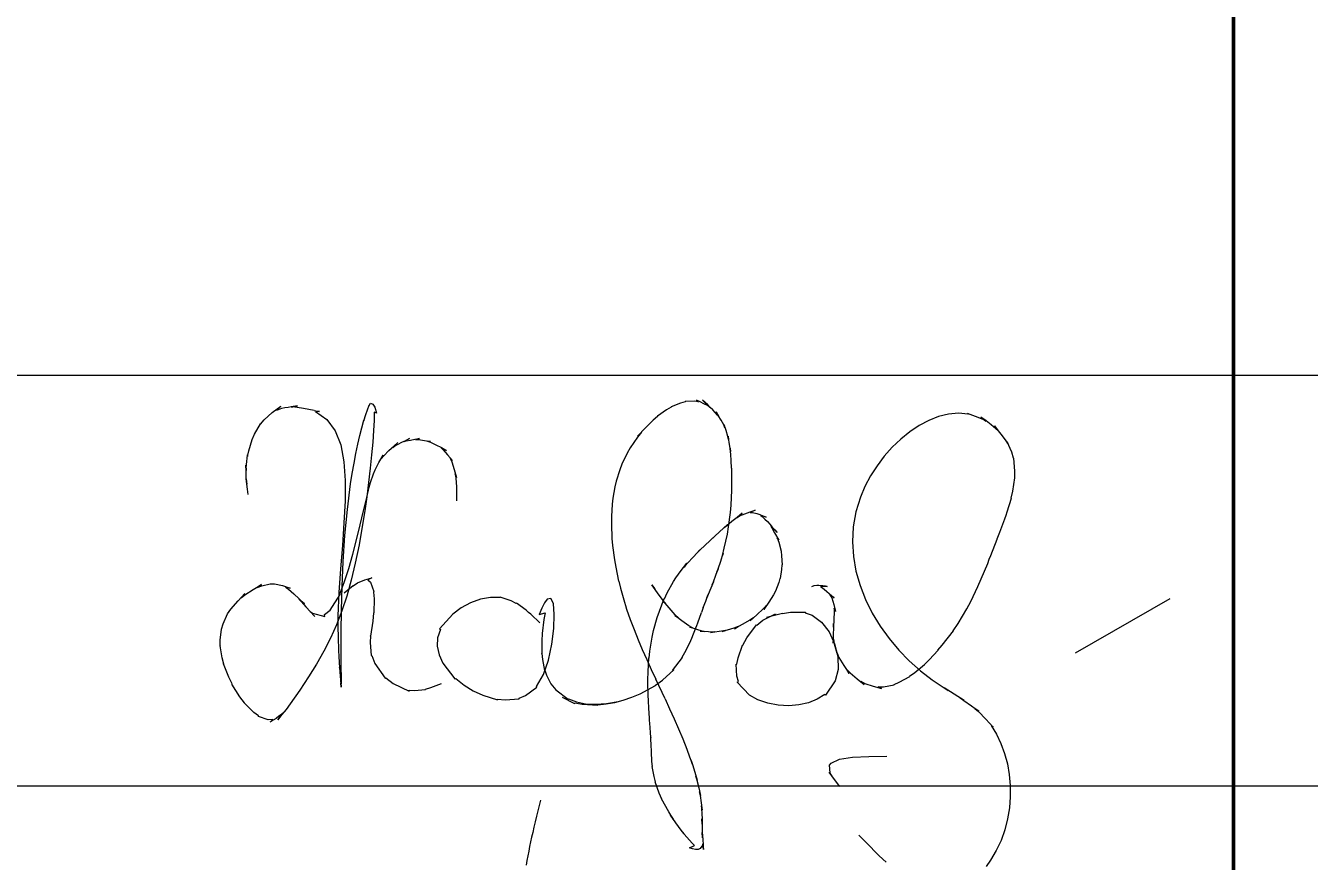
# Model space of a CAD drawing. Header units: millimetres. Extents: x -26895 to 107134, y 1241 to 21401.
# Drawn here: x 28781 to 29406, y 2205 to 2612 of the extents above; entities that cross this region are included whole.
import ezdxf
from ezdxf import colors
from ezdxf.entities.mleader import LeaderData, LeaderLine
from ezdxf.math import Vec2, Vec3

# ---------------------------------------------------------------- set-up
doc = ezdxf.new("R2010")
doc.units = ezdxf.units.MM
doc.layers.add('4.4.4._Сэндвич', color=252, linetype='Continuous', lineweight=53)
doc.layers.add('RC-Выноски', color=7, linetype='Continuous', lineweight=0)
doc.layers.add('STANDARD', color=18, linetype='Continuous', lineweight=25, true_color=0x000000)
doc.styles.add('RubezhCAD', font='arial.ttf', dxfattribs={"width": 0.8})

# ---------------------------------------------------------------- blocks, each defined once
blk = doc.blocks.new('*U37')
at = {"layer": 'STANDARD', "color": 0, "linetype": 'Continuous', "lineweight": 50}
blk.add_line((-130, 55), (-130, 0), dxfattribs=at)
at = {"layer": 'STANDARD', "color": 0, "linetype": 'Continuous', "lineweight": 13}
for p, q in [((-185, 25), (-120, 25)), ((-185, 20), (-120, 20))]:
    blk.add_line(p, q, dxfattribs=at)
at = {"layer": 'STANDARD', "color": 5, "linetype": 'Continuous', "lineweight": 18}
for p, q in [((-136.492, 24.675), (-136.536, 24.695)), ((-136.536, 24.695), (-136.509, 24.678)), ((-136.43, 24.669), (-136.462, 24.698)), ((-136.462, 24.698), (-136.386, 24.62)), ((-141.799, 24.459), (-141.7, 24.545)), ((-141.7, 24.545), (-141.596, 24.625)), ((-141.596, 24.625), (-141.644, 24.577)), ((-141.644, 24.577), (-141.583, 24.6)), ((-141.583, 24.6), (-141.545, 24.607)), ((-141.545, 24.607), (-141.507, 24.613)), ((-141.507, 24.613), (-141.469, 24.619)), ((-141.469, 24.619), (-141.431, 24.624)), ((-141.392, 24.628), (-141.468, 24.616)), ((-141.468, 24.616), (-141.449, 24.616)), ((-141.318, 24.595), (-141.449, 24.616)), ((-141.431, 24.624), (-141.392, 24.628)), ((-141.188, 24.572), (-141.318, 24.595)), ((-141.188, 24.572), (-141.123, 24.56)), ((-141.123, 24.56), (-141.172, 24.557)), ((-141.172, 24.557), (-141.033, 24.46)), ((-140.561, 24.521), (-140.519, 24.637)), ((-140.52, 24.63), (-140.503, 24.661)), ((-140.519, 24.637), (-140.52, 24.63)), ((-140.503, 24.661), (-140.477, 24.648)), ((-140.477, 24.648), (-140.45, 24.61)), ((-140.459, 24.549), (-140.46, 24.449)), ((-140.43, 24.539), (-140.459, 24.549)), ((-140.45, 24.61), (-140.43, 24.539)), ((-136.9, 24.579), (-137.01, 24.502)), ((-136.844, 24.612), (-136.9, 24.579)), ((-136.731, 24.662), (-136.844, 24.615)), ((-136.844, 24.615), (-136.844, 24.612)), ((-136.674, 24.677), (-136.731, 24.662)), ((-136.563, 24.686), (-136.674, 24.681)), ((-136.674, 24.681), (-136.674, 24.677)), ((-136.509, 24.678), (-136.563, 24.686)), ((-136.447, 24.654), (-136.492, 24.675)), ((-136.403, 24.632), (-136.447, 24.654)), ((-136.398, 24.64), (-136.43, 24.669)), ((-136.386, 24.62), (-136.403, 24.632)), ((-136.367, 24.609), (-136.398, 24.64)), ((-136.337, 24.578), (-136.367, 24.609)), ((-136.307, 24.547), (-136.337, 24.578)), ((-136.278, 24.515), (-136.307, 24.547)), ((-136.27, 24.512), (-136.297, 24.556)), ((-136.297, 24.556), (-136.265, 24.497)), ((-133.347, 24.537), (-133.467, 24.527)), ((-133.229, 24.526), (-133.347, 24.537)), ((-133.14, 24.499), (-133.236, 24.536)), ((-133.236, 24.536), (-133.229, 24.526)), ((-141.914, 24.284), (-141.844, 24.408)), ((-141.844, 24.408), (-141.842, 24.406)), ((-141.842, 24.406), (-141.799, 24.459)), ((-141.033, 24.46), (-140.933, 24.323)), ((-140.632, 24.266), (-140.584, 24.453)), ((-140.584, 24.447), (-140.561, 24.521)), ((-140.584, 24.453), (-140.584, 24.447)), ((-140.46, 24.449), (-140.466, 24.327)), ((-137.061, 24.455), (-137.158, 24.359)), ((-137.009, 24.5), (-137.061, 24.455)), ((-137.01, 24.502), (-137.009, 24.5)), ((-136.265, 24.497), (-136.278, 24.515)), ((-136.236, 24.454), (-136.27, 24.512)), ((-136.204, 24.395), (-136.236, 24.454)), ((-136.189, 24.362), (-136.204, 24.395)), ((-136.176, 24.327), (-136.199, 24.397)), ((-136.199, 24.397), (-136.189, 24.362)), ((-133.825, 24.389), (-133.939, 24.312)), ((-133.708, 24.451), (-133.825, 24.389)), ((-133.588, 24.498), (-133.708, 24.451)), ((-133.467, 24.527), (-133.588, 24.498)), ((-133.046, 24.461), (-133.14, 24.499)), ((-133.011, 24.445), (-133.073, 24.491)), ((-133.073, 24.491), (-133.013, 24.442)), ((-133.013, 24.442), (-133.046, 24.461)), ((-132.95, 24.398), (-133.011, 24.445)), ((-132.89, 24.349), (-132.95, 24.398)), ((-132.858, 24.324), (-132.908, 24.383)), ((-132.908, 24.383), (-132.862, 24.322)), ((-141.986, 24.08), (-141.945, 24.219)), ((-141.945, 24.219), (-141.943, 24.218)), ((-141.943, 24.218), (-141.914, 24.284)), ((-140.933, 24.323), (-140.866, 24.151)), ((-140.656, 24.161), (-140.632, 24.266)), ((-140.466, 24.327), (-140.476, 24.187)), ((-140.027, 24.229), (-140.095, 24.193)), ((-140.074, 24.207), (-140.027, 24.229)), ((-140.017, 24.211), (-139.963, 24.221)), ((-139.963, 24.221), (-139.908, 24.229)), ((-139.908, 24.229), (-139.957, 24.218)), ((-137.254, 24.245), (-137.344, 24.116)), ((-137.203, 24.308), (-137.254, 24.245)), ((-137.158, 24.359), (-137.253, 24.26)), ((-137.253, 24.26), (-137.203, 24.308)), ((-136.154, 24.256), (-136.176, 24.327)), ((-136.145, 24.22), (-136.154, 24.256)), ((-136.138, 24.184), (-136.151, 24.257)), ((-136.151, 24.257), (-136.145, 24.22)), ((-134.049, 24.223), (-134.153, 24.123)), ((-133.939, 24.312), (-134.049, 24.223)), ((-132.862, 24.322), (-132.89, 24.349)), ((-132.811, 24.263), (-132.858, 24.324)), ((-132.765, 24.202), (-132.811, 24.263)), ((-142.001, 24.01), (-141.986, 24.08)), ((-140.866, 24.151), (-140.827, 23.948)), ((-140.68, 24.049), (-140.656, 24.161)), ((-140.476, 24.187), (-140.49, 24.032)), ((-140.343, 24.02), (-140.281, 24.082)), ((-140.281, 24.082), (-140.216, 24.142)), ((-140.169, 24.183), (-140.232, 24.122)), ((-140.232, 24.122), (-140.211, 24.136)), ((-140.216, 24.142), (-140.169, 24.183)), ((-140.211, 24.136), (-140.166, 24.16)), ((-140.166, 24.16), (-140.121, 24.184)), ((-140.121, 24.184), (-140.074, 24.207)), ((-140.095, 24.193), (-140.071, 24.2)), ((-140.071, 24.2), (-140.017, 24.211)), ((-139.957, 24.218), (-139.92, 24.217)), ((-139.92, 24.217), (-139.845, 24.207)), ((-139.845, 24.207), (-139.772, 24.194)), ((-139.772, 24.194), (-139.809, 24.198)), ((-139.809, 24.198), (-139.773, 24.186)), ((-139.773, 24.186), (-139.707, 24.154)), ((-139.707, 24.154), (-139.641, 24.12)), ((-139.578, 24.083), (-139.644, 24.115)), ((-139.644, 24.115), (-139.617, 24.092)), ((-139.641, 24.12), (-139.578, 24.083)), ((-139.617, 24.092), (-139.565, 24.033)), ((-137.342, 24.116), (-137.38, 24.05)), ((-137.344, 24.116), (-137.342, 24.116)), ((-136.126, 24.11), (-136.138, 24.184)), ((-136.122, 24.073), (-136.126, 24.11)), ((-136.118, 24.036), (-136.125, 24.111)), ((-136.125, 24.111), (-136.122, 24.073)), ((-134.153, 24.123), (-134.25, 24.014)), ((-132.746, 24.17), (-132.765, 24.202)), ((-132.697, 24.064), (-132.753, 24.19)), ((-132.753, 24.19), (-132.746, 24.17)), ((-132.676, 23.989), (-132.697, 24.064)), ((-142.015, 23.872), (-142.009, 23.952)), ((-142.009, 23.952), (-142.001, 24.032)), ((-142.001, 24.032), (-142.001, 24.01)), ((-140.827, 23.948), (-140.811, 23.72)), ((-140.725, 23.805), (-140.703, 23.93)), ((-140.703, 23.93), (-140.68, 24.049)), ((-140.49, 24.032), (-140.507, 23.867)), ((-140.447, 23.849), (-140.4, 23.939)), ((-140.4, 23.939), (-140.351, 24.028)), ((-140.351, 24.028), (-140.373, 23.981)), ((-140.373, 23.981), (-140.343, 24.02)), ((-139.565, 24.033), (-139.506, 23.961)), ((-139.506, 23.961), (-139.535, 23.989)), ((-139.535, 23.989), (-139.514, 23.945)), ((-139.514, 23.945), (-139.483, 23.851)), ((-137.443, 23.917), (-137.469, 23.849)), ((-137.38, 24.05), (-137.445, 23.917)), ((-137.445, 23.917), (-137.443, 23.917)), ((-136.113, 23.961), (-136.118, 24.036)), ((-136.108, 23.87), (-136.113, 23.961)), ((-134.25, 24.014), (-134.338, 23.897)), ((-132.672, 23.99), (-132.676, 23.989)), ((-132.659, 23.832), (-132.672, 23.99)), ((-142.018, 23.838), (-142.02, 23.904)), ((-142.02, 23.904), (-142.016, 23.839)), ((-142.015, 23.773), (-142.018, 23.838)), ((-142.016, 23.839), (-142.015, 23.872)), ((-142.011, 23.708), (-142.015, 23.773)), ((-140.745, 23.678), (-140.725, 23.805)), ((-140.507, 23.867), (-140.527, 23.696)), ((-140.502, 23.693), (-140.467, 23.801)), ((-140.467, 23.799), (-140.447, 23.849)), ((-140.467, 23.801), (-140.467, 23.799)), ((-139.483, 23.851), (-139.456, 23.754)), ((-139.456, 23.754), (-139.473, 23.8)), ((-139.473, 23.8), (-139.466, 23.748)), ((-137.469, 23.849), (-137.513, 23.712)), ((-136.107, 23.87), (-136.108, 23.87)), ((-136.104, 23.69), (-136.107, 23.87)), ((-134.417, 23.774), (-134.485, 23.647)), ((-134.338, 23.897), (-134.417, 23.774)), ((-132.684, 23.587), (-132.659, 23.752)), ((-132.661, 23.751), (-132.659, 23.832)), ((-132.659, 23.752), (-132.661, 23.751)), ((-142.009, 23.676), (-142.016, 23.739)), ((-142.016, 23.739), (-142.008, 23.676)), ((-142.008, 23.676), (-142.011, 23.708)), ((-142.002, 23.612), (-142.009, 23.676)), ((-141.994, 23.548), (-142.002, 23.612)), ((-140.811, 23.72), (-140.812, 23.47)), ((-140.785, 23.367), (-140.745, 23.678)), ((-140.55, 23.513), (-140.519, 23.637)), ((-140.527, 23.696), (-140.549, 23.521)), ((-140.519, 23.636), (-140.502, 23.693)), ((-140.519, 23.637), (-140.519, 23.636)), ((-139.466, 23.748), (-139.457, 23.641)), ((-139.457, 23.641), (-139.457, 23.612)), ((-139.457, 23.612), (-139.456, 23.585)), ((-137.528, 23.642), (-137.553, 23.502)), ((-137.512, 23.712), (-137.528, 23.642)), ((-137.513, 23.712), (-137.512, 23.712)), ((-136.114, 23.42), (-136.104, 23.599)), ((-136.105, 23.599), (-136.104, 23.69)), ((-136.104, 23.599), (-136.105, 23.599)), ((-134.485, 23.647), (-134.541, 23.517)), ((-140.812, 23.47), (-140.826, 23.204)), ((-140.59, 23.35), (-140.55, 23.513)), ((-140.549, 23.521), (-140.574, 23.349)), ((-139.456, 23.585), (-139.455, 23.529)), ((-139.455, 23.529), (-139.455, 23.472)), ((-137.552, 23.502), (-137.56, 23.431)), ((-137.553, 23.502), (-137.552, 23.502)), ((-134.541, 23.517), (-134.597, 23.336)), ((-132.753, 23.336), (-132.702, 23.503)), ((-132.704, 23.503), (-132.684, 23.587)), ((-132.702, 23.503), (-132.704, 23.503)), ((-140.815, 23.05), (-140.785, 23.367)), ((-140.631, 23.177), (-140.59, 23.35)), ((-140.574, 23.349), (-140.599, 23.182)), ((-137.56, 23.431), (-137.57, 23.281)), ((-137.57, 23.281), (-137.57, 23.274)), ((-136.144, 23.154), (-136.12, 23.33)), ((-136.122, 23.331), (-136.114, 23.42)), ((-136.12, 23.33), (-136.122, 23.331)), ((-136.042, 23.272), (-135.978, 23.32)), ((-135.978, 23.32), (-136.041, 23.269)), ((-136.041, 23.269), (-136.01, 23.288)), ((-136.01, 23.288), (-135.946, 23.314)), ((-135.946, 23.314), (-135.883, 23.337)), ((-135.883, 23.337), (-135.82, 23.357)), ((-135.82, 23.357), (-135.883, 23.33)), ((-135.883, 23.33), (-135.852, 23.33)), ((-135.852, 23.33), (-135.802, 23.317)), ((-135.802, 23.317), (-135.764, 23.303)), ((-135.764, 23.303), (-135.726, 23.288)), ((-135.689, 23.271), (-135.752, 23.291)), ((-135.752, 23.291), (-135.736, 23.279)), ((-135.726, 23.288), (-135.689, 23.271)), ((-134.597, 23.336), (-134.629, 23.154)), ((-132.781, 23.252), (-132.768, 23.295)), ((-132.768, 23.295), (-132.753, 23.336)), ((-140.826, 23.204), (-140.846, 22.927)), ((-140.674, 22.998), (-140.631, 23.177)), ((-140.599, 23.182), (-140.642, 22.936)), ((-137.57, 23.274), (-137.57, 23.187)), ((-137.57, 23.187), (-137.565, 23.013)), ((-136.157, 23.184), (-136.357, 23.001)), ((-136.2, 23.145), (-136.168, 23.172)), ((-136.168, 23.172), (-136.105, 23.223)), ((-136.159, 23.066), (-136.144, 23.154)), ((-136.105, 23.223), (-136.042, 23.272)), ((-135.736, 23.279), (-135.704, 23.249)), ((-135.704, 23.249), (-135.673, 23.218)), ((-135.673, 23.218), (-135.643, 23.186)), ((-135.643, 23.186), (-135.613, 23.152)), ((-135.554, 23.084), (-135.63, 23.164)), ((-135.63, 23.164), (-135.617, 23.144)), ((-135.617, 23.144), (-135.584, 23.083)), ((-135.613, 23.152), (-135.583, 23.118)), ((-134.629, 23.154), (-134.638, 22.972)), ((-132.843, 23.088), (-132.781, 23.252)), ((-140.836, 22.734), (-140.815, 23.05)), ((-140.719, 22.82), (-140.674, 22.998)), ((-137.565, 23.013), (-137.564, 23.013)), ((-137.564, 23.013), (-137.556, 22.926)), ((-136.314, 23.042), (-136.491, 22.874)), ((-136.314, 23.042), (-136.357, 23.001)), ((-136.197, 22.893), (-136.158, 23.066)), ((-136.158, 23.066), (-136.159, 23.066)), ((-135.584, 23.083), (-135.534, 22.991)), ((-135.583, 23.118), (-135.554, 23.084)), ((-135.534, 22.991), (-135.553, 23.021)), ((-135.553, 23.021), (-135.533, 22.967)), ((-134.638, 22.972), (-134.626, 22.792)), ((-132.952, 22.807), (-132.875, 23.006)), ((-132.875, 23.007), (-132.843, 23.088)), ((-132.875, 23.006), (-132.875, 23.007)), ((-140.846, 22.927), (-140.869, 22.642)), ((-140.768, 22.648), (-140.719, 22.82)), ((-140.642, 22.936), (-140.688, 22.711)), ((-137.556, 22.926), (-137.534, 22.752)), ((-136.573, 22.791), (-136.495, 22.874)), ((-136.495, 22.874), (-136.532, 22.832)), ((-136.532, 22.832), (-136.491, 22.874)), ((-136.241, 22.737), (-136.21, 22.832)), ((-136.22, 22.807), (-136.197, 22.893)), ((-136.21, 22.832), (-136.22, 22.807)), ((-135.533, 22.967), (-135.504, 22.858)), ((-135.504, 22.858), (-135.506, 22.858)), ((-135.506, 22.858), (-135.499, 22.802)), ((-140.849, 22.428), (-140.836, 22.734)), ((-140.688, 22.711), (-140.738, 22.504)), ((-137.534, 22.752), (-137.533, 22.752)), ((-137.533, 22.752), (-137.518, 22.665)), ((-137.518, 22.665), (-137.483, 22.492)), ((-136.72, 22.622), (-136.653, 22.71)), ((-136.653, 22.71), (-136.685, 22.665)), ((-136.685, 22.665), (-136.649, 22.707)), ((-136.649, 22.707), (-136.573, 22.791)), ((-136.272, 22.643), (-136.241, 22.737)), ((-135.495, 22.691), (-135.5, 22.636)), ((-135.499, 22.802), (-135.493, 22.691)), ((-135.493, 22.691), (-135.495, 22.691)), ((-134.626, 22.792), (-134.595, 22.614)), ((-133.069, 22.52), (-132.99, 22.709)), ((-132.99, 22.709), (-132.972, 22.759)), ((-132.972, 22.759), (-132.952, 22.807)), ((-140.869, 22.642), (-140.888, 22.356)), ((-140.819, 22.489), (-140.768, 22.648)), ((-140.738, 22.504), (-140.792, 22.312)), ((-140.662, 22.472), (-140.572, 22.51)), ((-140.572, 22.51), (-140.488, 22.535)), ((-140.488, 22.535), (-140.536, 22.508)), ((-140.536, 22.508), (-140.502, 22.48)), ((-136.815, 22.487), (-136.785, 22.533)), ((-136.785, 22.533), (-136.72, 22.622)), ((-136.33, 22.486), (-136.3, 22.564)), ((-136.3, 22.564), (-136.271, 22.643)), ((-136.271, 22.643), (-136.286, 22.603)), ((-136.286, 22.603), (-136.272, 22.643)), ((-135.519, 22.527), (-135.534, 22.475)), ((-135.517, 22.527), (-135.519, 22.527)), ((-135.5, 22.636), (-135.517, 22.527)), ((-134.595, 22.614), (-134.545, 22.439)), ((-133.11, 22.427), (-133.069, 22.52)), ((-142.031, 22.327), (-141.932, 22.391)), ((-141.932, 22.391), (-141.832, 22.451)), ((-141.832, 22.451), (-141.881, 22.416)), ((-141.881, 22.416), (-141.828, 22.437)), ((-141.828, 22.437), (-141.723, 22.462)), ((-141.723, 22.462), (-141.723, 22.459)), ((-141.723, 22.459), (-141.671, 22.459)), ((-141.671, 22.459), (-141.576, 22.438)), ((-141.576, 22.438), (-141.482, 22.409)), ((-141.482, 22.409), (-141.536, 22.418)), ((-141.536, 22.418), (-141.501, 22.395)), ((-141.501, 22.395), (-141.436, 22.337)), ((-140.888, 22.356), (-140.899, 22.072)), ((-140.874, 22.347), (-140.819, 22.489)), ((-140.872, 22.332), (-140.874, 22.347)), ((-140.857, 22.138), (-140.849, 22.428)), ((-140.824, 22.351), (-140.713, 22.439)), ((-140.714, 22.437), (-140.662, 22.472)), ((-140.713, 22.439), (-140.714, 22.437)), ((-140.502, 22.48), (-140.461, 22.368)), ((-140.461, 22.368), (-140.466, 22.359)), ((-140.466, 22.359), (-140.46, 22.279)), ((-137.483, 22.492), (-137.482, 22.492)), ((-137.482, 22.492), (-137.461, 22.406)), ((-137.461, 22.406), (-137.413, 22.236)), ((-137.009, 22.352), (-137.078, 22.448)), ((-137.078, 22.448), (-137.043, 22.401)), ((-136.94, 22.257), (-137.009, 22.352)), ((-136.926, 22.279), (-136.892, 22.351)), ((-136.892, 22.351), (-136.817, 22.488)), ((-136.817, 22.488), (-136.815, 22.487)), ((-136.33, 22.486), (-136.392, 22.329)), ((-136.346, 22.447), (-136.33, 22.486)), ((-135.574, 22.372), (-135.599, 22.325)), ((-135.573, 22.372), (-135.574, 22.372)), ((-135.534, 22.475), (-135.573, 22.372)), ((-135.132, 22.429), (-135.103, 22.44)), ((-135.103, 22.44), (-135.07, 22.444)), ((-135.07, 22.444), (-135.046, 22.444)), ((-135.046, 22.444), (-135.021, 22.442)), ((-134.945, 22.429), (-135.026, 22.426)), ((-135.026, 22.426), (-135.014, 22.419)), ((-135.021, 22.442), (-134.996, 22.438)), ((-135.014, 22.419), (-134.982, 22.394)), ((-134.996, 22.438), (-134.971, 22.434)), ((-134.982, 22.394), (-134.95, 22.368)), ((-134.971, 22.434), (-134.945, 22.429)), ((-134.95, 22.368), (-134.919, 22.342)), ((-134.545, 22.439), (-134.478, 22.269)), ((-133.198, 22.245), (-133.109, 22.427)), ((-133.109, 22.427), (-133.11, 22.427)), ((-142.204, 22.152), (-142.116, 22.254)), ((-142.116, 22.254), (-142.035, 22.342)), ((-142.035, 22.342), (-142.077, 22.29)), ((-142.077, 22.29), (-142.031, 22.327)), ((-141.436, 22.337), (-141.372, 22.277)), ((-141.308, 22.215), (-141.374, 22.273)), ((-141.374, 22.273), (-141.345, 22.24)), ((-141.372, 22.277), (-141.308, 22.215)), ((-141.345, 22.24), (-141.29, 22.179)), ((-140.995, 22.139), (-140.872, 22.332)), ((-140.792, 22.312), (-140.852, 22.132)), ((-140.46, 22.279), (-140.463, 22.108)), ((-139.285, 22.228), (-139.399, 22.167)), ((-139.165, 22.272), (-139.285, 22.228)), ((-139.044, 22.294), (-139.165, 22.272)), ((-138.928, 22.293), (-139.044, 22.294)), ((-138.926, 22.298), (-138.928, 22.293)), ((-138.792, 22.254), (-138.926, 22.298)), ((-138.729, 22.222), (-138.792, 22.254)), ((-138.728, 22.224), (-138.729, 22.222)), ((-138.61, 22.138), (-138.728, 22.224)), ((-138.385, 22.228), (-138.418, 22.164)), ((-138.353, 22.272), (-138.385, 22.228)), ((-138.31, 22.282), (-138.353, 22.272)), ((-138.275, 22.22), (-138.31, 22.282)), ((-138.268, 22.086), (-138.275, 22.22)), ((-137.413, 22.236), (-137.398, 22.195)), ((-137.398, 22.195), (-137.386, 22.153)), ((-136.987, 22.129), (-136.928, 22.28)), ((-136.868, 22.167), (-136.942, 22.252)), ((-136.942, 22.252), (-136.904, 22.211)), ((-136.904, 22.211), (-136.94, 22.257)), ((-136.928, 22.28), (-136.926, 22.279)), ((-136.453, 22.172), (-136.423, 22.251)), ((-136.423, 22.251), (-136.393, 22.33)), ((-136.393, 22.33), (-136.408, 22.29)), ((-136.408, 22.29), (-136.392, 22.329)), ((-135.689, 22.194), (-135.724, 22.154)), ((-135.656, 22.236), (-135.716, 22.149)), ((-135.716, 22.149), (-135.689, 22.194)), ((-135.599, 22.325), (-135.656, 22.236)), ((-134.919, 22.342), (-134.86, 22.291)), ((-134.86, 22.291), (-134.912, 22.328)), ((-134.912, 22.328), (-134.89, 22.29)), ((-134.89, 22.29), (-134.865, 22.209)), ((-134.865, 22.209), (-134.845, 22.125)), ((-134.478, 22.269), (-134.396, 22.104)), ((-133.246, 22.155), (-133.198, 22.245)), ((-130.775, 22.276), (-131.928, 21.618)), ((-142.298, 21.972), (-142.245, 22.095)), ((-142.245, 22.095), (-142.242, 22.094)), ((-142.242, 22.094), (-142.204, 22.152)), ((-141.29, 22.179), (-141.235, 22.119)), ((-141.181, 22.062), (-141.237, 22.124)), ((-141.237, 22.124), (-141.211, 22.103)), ((-141.235, 22.119), (-141.181, 22.062)), ((-141.211, 22.103), (-141.06, 22.062)), ((-141.063, 22.085), (-140.995, 22.139)), ((-141.06, 22.062), (-141.063, 22.085)), ((-140.852, 22.132), (-140.917, 21.962)), ((-140.899, 22.072), (-140.9, 21.895)), ((-140.86, 21.874), (-140.857, 22.138)), ((-140.466, 22.108), (-140.477, 22.006)), ((-140.463, 22.108), (-140.466, 22.108)), ((-139.501, 22.091), (-139.662, 21.911)), ((-139.399, 22.167), (-139.501, 22.091)), ((-138.582, 22.113), (-138.61, 22.138)), ((-138.553, 22.089), (-138.582, 22.113)), ((-138.442, 21.984), (-138.553, 22.089)), ((-138.418, 22.164), (-138.45, 22.086)), ((-138.45, 22.086), (-138.379, 22.108)), ((-138.379, 22.108), (-138.392, 22.028)), ((-138.273, 21.915), (-138.268, 22.086)), ((-137.386, 22.153), (-137.342, 22.027)), ((-137.057, 21.891), (-137.014, 22.052)), ((-137.014, 22.052), (-137.013, 22.052)), ((-137.013, 22.052), (-136.987, 22.129)), ((-136.794, 22.084), (-136.868, 22.167)), ((-136.715, 22.01), (-136.798, 22.074)), ((-136.798, 22.074), (-136.755, 22.046)), ((-136.755, 22.046), (-136.794, 22.084)), ((-136.521, 21.985), (-136.476, 22.11)), ((-136.453, 22.172), (-136.476, 22.11)), ((-135.843, 22.048), (-135.887, 22.017)), ((-135.801, 22.081), (-135.881, 22.01)), ((-135.881, 22.01), (-135.843, 22.048)), ((-135.724, 22.154), (-135.801, 22.081)), ((-135.728, 22.017), (-135.573, 22.093)), ((-135.684, 22.055), (-135.487, 22.103)), ((-135.573, 22.093), (-135.571, 22.083)), ((-135.487, 22.101), (-135.391, 22.115)), ((-135.487, 22.103), (-135.487, 22.101)), ((-135.391, 22.115), (-135.209, 22.114)), ((-135.209, 22.114), (-135.211, 22.107)), ((-135.211, 22.107), (-135.128, 22.078)), ((-135.128, 22.078), (-135.015, 21.995)), ((-134.858, 22.12), (-134.862, 22.027)), ((-134.845, 22.125), (-134.86, 22.165)), ((-134.86, 22.165), (-134.858, 22.12)), ((-134.396, 22.104), (-134.301, 21.946)), ((-133.352, 21.978), (-133.244, 22.155)), ((-133.244, 22.155), (-133.246, 22.155)), ((-142.333, 21.773), (-142.319, 21.909)), ((-142.319, 21.909), (-142.316, 21.908)), ((-142.316, 21.908), (-142.298, 21.972)), ((-140.917, 21.962), (-140.99, 21.799)), ((-140.9, 21.895), (-140.898, 21.853)), ((-140.477, 22.006), (-140.503, 21.823)), ((-139.651, 21.906), (-139.687, 21.804)), ((-139.662, 21.911), (-139.651, 21.906)), ((-138.392, 22.028), (-138.413, 21.855)), ((-138.295, 21.725), (-138.273, 21.915)), ((-137.342, 22.027), (-137.295, 21.903)), ((-137.295, 21.903), (-137.246, 21.78)), ((-137.075, 21.809), (-137.057, 21.891)), ((-136.63, 21.95), (-136.715, 22.01)), ((-136.585, 21.926), (-136.63, 21.95)), ((-136.53, 21.904), (-136.618, 21.933)), ((-136.618, 21.933), (-136.585, 21.926)), ((-136.592, 21.8), (-136.543, 21.923)), ((-136.543, 21.923), (-136.533, 21.954)), ((-136.533, 21.954), (-136.521, 21.985)), ((-136.465, 21.885), (-136.53, 21.904)), ((-136.441, 21.878), (-136.492, 21.882)), ((-136.492, 21.882), (-136.441, 21.88)), ((-136.441, 21.88), (-136.465, 21.885)), ((-136.39, 21.875), (-136.441, 21.878)), ((-136.339, 21.873), (-136.39, 21.875)), ((-136.26, 21.879), (-136.313, 21.872)), ((-136.208, 21.886), (-136.26, 21.879)), ((-136.164, 21.895), (-136.224, 21.878)), ((-136.224, 21.878), (-136.182, 21.892)), ((-136.182, 21.892), (-136.208, 21.886)), ((-136.079, 21.922), (-136.164, 21.895)), ((-136.028, 21.941), (-136.079, 21.922)), ((-135.98, 21.964), (-136.074, 21.913)), ((-136.074, 21.913), (-136.028, 21.941)), ((-135.887, 22.017), (-135.98, 21.964)), ((-135.922, 21.803), (-135.803, 21.963)), ((-135.803, 21.963), (-135.8, 21.958)), ((-135.8, 21.958), (-135.728, 22.017)), ((-135.015, 21.995), (-134.922, 21.875)), ((-134.922, 21.875), (-134.854, 21.73)), ((-134.869, 21.931), (-134.871, 21.834)), ((-134.866, 21.979), (-134.869, 21.931)), ((-134.862, 22.027), (-134.867, 21.933)), ((-134.867, 21.933), (-134.866, 21.979)), ((-134.301, 21.946), (-134.192, 21.796)), ((-133.546, 21.712), (-133.409, 21.889)), ((-133.412, 21.889), (-133.352, 21.978)), ((-133.409, 21.889), (-133.412, 21.889)), ((-142.332, 21.703), (-142.333, 21.773)), ((-140.99, 21.799), (-141.07, 21.641)), ((-140.898, 21.853), (-140.898, 21.81)), ((-140.898, 21.81), (-140.893, 21.647)), ((-140.86, 21.643), (-140.86, 21.874)), ((-140.502, 21.826), (-140.509, 21.744)), ((-140.509, 21.744), (-140.496, 21.586)), ((-140.503, 21.823), (-140.502, 21.826)), ((-139.687, 21.804), (-139.692, 21.701)), ((-138.417, 21.768), (-138.418, 21.609)), ((-138.412, 21.854), (-138.417, 21.768)), ((-138.413, 21.855), (-138.412, 21.854)), ((-138.335, 21.532), (-138.295, 21.725)), ((-137.246, 21.78), (-137.195, 21.659)), ((-137.102, 21.642), (-137.076, 21.81)), ((-137.076, 21.81), (-137.075, 21.809)), ((-136.676, 21.623), (-136.617, 21.74)), ((-136.618, 21.74), (-136.592, 21.8)), ((-136.617, 21.74), (-136.618, 21.74)), ((-136.365, 21.866), (-136.313, 21.874)), ((-136.313, 21.872), (-136.365, 21.866)), ((-136.313, 21.874), (-136.339, 21.873)), ((-135.971, 21.714), (-135.922, 21.803)), ((-134.871, 21.834), (-134.87, 21.737)), ((-134.87, 21.737), (-134.868, 21.786)), ((-134.868, 21.786), (-134.859, 21.728)), ((-134.859, 21.728), (-134.828, 21.616)), ((-134.854, 21.73), (-134.816, 21.574)), ((-134.192, 21.796), (-134.073, 21.654)), ((-142.31, 21.558), (-142.335, 21.704)), ((-142.335, 21.704), (-142.332, 21.703)), ((-141.07, 21.641), (-141.159, 21.484)), ((-140.893, 21.647), (-140.892, 21.649)), ((-140.892, 21.649), (-140.889, 21.574)), ((-140.889, 21.574), (-140.881, 21.438)), ((-140.859, 21.452), (-140.86, 21.643)), ((-140.496, 21.586), (-140.489, 21.586)), ((-140.489, 21.586), (-140.45, 21.491)), ((-139.692, 21.701), (-139.669, 21.597)), ((-139.669, 21.597), (-139.621, 21.495)), ((-138.418, 21.609), (-138.416, 21.611)), ((-138.416, 21.611), (-138.409, 21.54)), ((-137.195, 21.659), (-137.141, 21.538)), ((-137.112, 21.557), (-137.102, 21.642)), ((-136.785, 21.457), (-136.707, 21.565)), ((-136.709, 21.566), (-136.676, 21.623)), ((-136.707, 21.565), (-136.709, 21.566)), ((-136.029, 21.56), (-135.975, 21.715)), ((-135.975, 21.715), (-135.971, 21.714)), ((-134.828, 21.616), (-134.825, 21.617)), ((-134.825, 21.617), (-134.801, 21.563)), ((-134.816, 21.574), (-134.811, 21.419)), ((-134.801, 21.563), (-134.74, 21.464)), ((-134.073, 21.654), (-133.945, 21.522)), ((-133.704, 21.536), (-133.595, 21.652)), ((-133.596, 21.652), (-133.546, 21.712)), ((-133.595, 21.652), (-133.596, 21.652)), ((-142.29, 21.483), (-142.31, 21.558)), ((-142.229, 21.323), (-142.294, 21.485)), ((-142.294, 21.485), (-142.29, 21.483)), ((-141.159, 21.484), (-141.257, 21.326)), ((-140.881, 21.438), (-140.881, 21.441)), ((-140.881, 21.441), (-140.877, 21.383)), ((-140.857, 21.31), (-140.859, 21.452)), ((-140.45, 21.491), (-140.323, 21.312)), ((-139.621, 21.495), (-139.475, 21.305)), ((-138.409, 21.54), (-138.385, 21.406)), ((-138.397, 21.356), (-138.335, 21.532)), ((-138.385, 21.406), (-138.383, 21.408)), ((-138.383, 21.408), (-138.363, 21.349)), ((-137.141, 21.538), (-137.086, 21.418)), ((-137.124, 21.387), (-137.114, 21.558)), ((-137.114, 21.558), (-137.112, 21.557)), ((-137.086, 21.418), (-137.031, 21.299)), ((-136.951, 21.289), (-136.813, 21.414)), ((-136.828, 21.405), (-136.785, 21.457)), ((-136.813, 21.414), (-136.828, 21.405)), ((-136.051, 21.482), (-136.045, 21.484)), ((-136.044, 21.337), (-136.051, 21.482)), ((-136.045, 21.484), (-136.029, 21.56)), ((-134.811, 21.419), (-134.846, 21.279)), ((-134.74, 21.464), (-134.676, 21.367)), ((-134.676, 21.367), (-134.704, 21.418)), ((-134.704, 21.418), (-134.666, 21.376)), ((-133.945, 21.522), (-133.808, 21.401)), ((-133.879, 21.379), (-133.76, 21.479)), ((-133.76, 21.48), (-133.704, 21.536)), ((-133.76, 21.479), (-133.76, 21.48)), ((-142.188, 21.241), (-142.229, 21.323)), ((-141.257, 21.326), (-141.364, 21.165)), ((-140.877, 21.383), (-140.869, 21.289)), ((-140.869, 21.289), (-140.861, 21.203)), ((-140.861, 21.203), (-140.865, 21.254)), ((-140.865, 21.254), (-140.859, 21.203)), ((-140.859, 21.203), (-140.855, 21.278)), ((-140.855, 21.278), (-140.857, 21.31)), ((-140.323, 21.312), (-140.315, 21.316)), ((-140.315, 21.316), (-140.227, 21.246)), ((-139.475, 21.305), (-139.466, 21.308)), ((-139.466, 21.308), (-139.365, 21.228)), ((-138.482, 21.211), (-138.397, 21.356)), ((-138.363, 21.349), (-138.31, 21.241)), ((-137.127, 21.323), (-137.125, 21.355)), ((-137.126, 21.196), (-137.127, 21.323)), ((-137.125, 21.355), (-137.124, 21.387)), ((-137.036, 21.227), (-136.951, 21.289)), ((-136.918, 21.059), (-137.031, 21.299)), ((-136.026, 21.27), (-136.044, 21.337)), ((-136.039, 21.263), (-136.026, 21.27)), ((-135.89, 21.106), (-136.039, 21.263)), ((-134.846, 21.279), (-134.965, 21.106)), ((-134.666, 21.376), (-134.58, 21.303)), ((-134.58, 21.303), (-134.493, 21.235)), ((-134.493, 21.235), (-134.535, 21.273)), ((-134.535, 21.273), (-134.487, 21.248)), ((-134.131, 21.236), (-134.067, 21.263)), ((-134.067, 21.263), (-133.94, 21.332)), ((-133.941, 21.335), (-133.879, 21.379)), ((-133.94, 21.332), (-133.941, 21.335)), ((-133.808, 21.401), (-133.665, 21.291)), ((-133.665, 21.291), (-133.569, 21.225)), ((-142.19, 21.239), (-142.188, 21.241)), ((-142.092, 21.083), (-142.19, 21.239)), ((-141.364, 21.165), (-141.482, 20.997)), ((-140.227, 21.246), (-140.034, 21.153)), ((-140.034, 21.153), (-140.032, 21.165)), ((-140.032, 21.165), (-139.966, 21.16)), ((-139.966, 21.16), (-139.835, 21.175)), ((-139.835, 21.179), (-139.769, 21.198)), ((-139.835, 21.175), (-139.835, 21.179)), ((-139.769, 21.198), (-139.704, 21.221)), ((-139.704, 21.221), (-139.638, 21.246)), ((-139.365, 21.228), (-139.254, 21.159)), ((-139.254, 21.159), (-139.136, 21.104)), ((-139.136, 21.104), (-138.956, 21.049)), ((-138.695, 21.068), (-138.617, 21.1)), ((-138.617, 21.1), (-138.478, 21.203)), ((-138.478, 21.203), (-138.482, 21.211)), ((-138.31, 21.241), (-138.307, 21.243)), ((-138.307, 21.243), (-138.248, 21.17)), ((-138.248, 21.17), (-138.098, 21.054)), ((-137.323, 21.079), (-137.223, 21.122)), ((-137.223, 21.122), (-137.033, 21.224)), ((-137.125, 21.164), (-137.126, 21.196)), ((-137.125, 21.132), (-137.125, 21.164)), ((-137.119, 21.007), (-137.125, 21.132)), ((-137.033, 21.224), (-137.036, 21.227)), ((-135.787, 21.047), (-135.89, 21.106)), ((-134.975, 21.113), (-135.068, 21.055)), ((-134.965, 21.106), (-134.975, 21.113)), ((-134.487, 21.248), (-134.385, 21.215)), ((-134.385, 21.215), (-134.283, 21.187)), ((-134.326, 21.207), (-134.261, 21.208)), ((-134.283, 21.187), (-134.326, 21.207)), ((-134.261, 21.208), (-134.131, 21.232)), ((-134.131, 21.232), (-134.131, 21.236)), ((-133.569, 21.225), (-133.471, 21.161)), ((-133.471, 21.161), (-133.52, 21.194)), ((-133.278, 21.041), (-133.52, 21.194)), ((-142.038, 21.012), (-142.092, 21.083)), ((-142.039, 21.007), (-142.038, 21.012)), ((-141.924, 20.894), (-142.039, 21.007)), ((-141.482, 20.997), (-141.531, 20.932)), ((-138.956, 21.049), (-138.956, 21.055)), ((-138.956, 21.055), (-138.866, 21.046)), ((-138.866, 21.046), (-138.693, 21.061)), ((-138.693, 21.061), (-138.695, 21.068)), ((-138.17, 21.08), (-138.021, 21.005)), ((-138.098, 21.054), (-138.092, 21.06)), ((-138.092, 21.06), (-137.995, 21.024)), ((-138.021, 21.005), (-138.016, 21.011)), ((-138.016, 21.011), (-137.928, 20.993)), ((-137.995, 21.024), (-137.886, 21.001)), ((-137.928, 20.993), (-137.737, 20.981)), ((-137.886, 21.001), (-137.765, 20.994)), ((-137.765, 20.994), (-137.632, 21.002)), ((-137.737, 20.981), (-137.735, 20.986)), ((-137.735, 20.986), (-137.633, 20.997)), ((-137.633, 20.997), (-137.53, 21.016)), ((-137.632, 21.002), (-137.489, 21.026)), ((-137.53, 21.016), (-137.426, 21.044)), ((-137.426, 21.044), (-137.323, 21.079)), ((-137.117, 20.976), (-137.119, 21.007)), ((-137.116, 20.945), (-137.117, 20.976)), ((-137.108, 20.824), (-137.116, 20.945)), ((-136.918, 21.059), (-136.863, 20.939)), ((-136.863, 20.939), (-136.808, 20.818)), ((-135.669, 21.006), (-135.787, 21.047)), ((-135.542, 20.981), (-135.669, 21.006)), ((-135.411, 20.974), (-135.542, 20.981)), ((-135.29, 20.985), (-135.411, 20.974)), ((-135.174, 21.012), (-135.29, 20.985)), ((-135.068, 21.055), (-135.174, 21.012)), ((-133.326, 21.071), (-133.28, 21.04)), ((-133.28, 21.04), (-133.189, 20.976)), ((-133.189, 20.976), (-133.1, 20.91)), ((-133.1, 20.91), (-133.146, 20.942)), ((-133.146, 20.942), (-133.104, 20.906)), ((-141.865, 20.851), (-141.924, 20.894)), ((-141.865, 20.844), (-141.865, 20.851)), ((-141.748, 20.806), (-141.865, 20.844)), ((-141.691, 20.808), (-141.748, 20.806)), ((-141.724, 20.777), (-141.691, 20.808)), ((-141.688, 20.799), (-141.724, 20.777)), ((-141.653, 20.822), (-141.688, 20.799)), ((-141.618, 20.847), (-141.653, 20.822)), ((-141.631, 20.805), (-141.569, 20.886)), ((-141.606, 20.836), (-141.631, 20.805)), ((-141.583, 20.872), (-141.618, 20.847)), ((-141.581, 20.868), (-141.606, 20.836)), ((-141.569, 20.886), (-141.583, 20.872)), ((-141.556, 20.9), (-141.581, 20.868)), ((-141.531, 20.932), (-141.556, 20.9)), ((-137.106, 20.794), (-137.108, 20.824)), ((-137.103, 20.763), (-137.106, 20.794)), ((-136.808, 20.818), (-136.754, 20.696)), ((-133.104, 20.906), (-133.013, 20.811)), ((-133.013, 20.811), (-132.924, 20.714)), ((-137.096, 20.648), (-137.103, 20.763)), ((-137.092, 20.591), (-137.096, 20.648)), ((-136.754, 20.696), (-136.703, 20.572)), ((-132.924, 20.714), (-132.95, 20.734)), ((-132.95, 20.734), (-132.884, 20.629)), ((-132.884, 20.629), (-132.829, 20.516)), ((-137.087, 20.475), (-137.092, 20.595)), ((-137.092, 20.595), (-137.092, 20.591)), ((-137.085, 20.444), (-137.087, 20.475)), ((-136.703, 20.572), (-136.653, 20.447)), ((-132.829, 20.516), (-132.785, 20.395)), ((-137.085, 20.414), (-137.085, 20.444)), ((-137.078, 20.295), (-137.085, 20.414)), ((-136.653, 20.447), (-136.619, 20.354)), ((-136.619, 20.354), (-136.584, 20.26)), ((-134.897, 20.276), (-134.796, 20.325)), ((-134.796, 20.325), (-134.637, 20.35)), ((-134.637, 20.35), (-134.438, 20.359)), ((-134.438, 20.359), (-134.22, 20.36)), ((-132.785, 20.395), (-132.751, 20.268)), ((-137.072, 20.235), (-137.078, 20.295)), ((-137.052, 20.113), (-137.074, 20.236)), ((-137.074, 20.236), (-137.072, 20.235)), ((-136.584, 20.26), (-136.602, 20.307)), ((-136.602, 20.307), (-136.586, 20.26)), ((-136.586, 20.26), (-136.556, 20.165)), ((-136.556, 20.165), (-136.527, 20.071)), ((-134.857, 20.078), (-134.921, 20.165)), ((-134.921, 20.165), (-134.886, 20.12)), ((-134.915, 20.253), (-134.897, 20.276)), ((-134.907, 20.16), (-134.915, 20.253)), ((-134.886, 20.12), (-134.907, 20.16)), ((-132.751, 20.268), (-132.728, 20.138)), ((-137.036, 20.049), (-137.052, 20.113)), ((-136.99, 19.913), (-137.039, 20.05)), ((-137.039, 20.05), (-137.036, 20.049)), ((-136.527, 20.071), (-136.542, 20.118)), ((-136.542, 20.118), (-136.53, 20.07)), ((-136.53, 20.07), (-136.508, 19.976)), ((-134.79, 19.991), (-134.857, 20.078)), ((-132.728, 20.138), (-132.716, 20.004)), ((-132.716, 20.004), (-132.716, 19.868)), ((-136.958, 19.84), (-136.99, 19.913)), ((-136.508, 19.976), (-136.487, 19.881)), ((-136.487, 19.881), (-136.498, 19.928)), ((-136.498, 19.928), (-136.49, 19.881)), ((-136.49, 19.881), (-136.478, 19.792)), ((-132.716, 19.868), (-132.727, 19.732)), ((-138.468, 19.694), (-138.483, 19.629)), ((-138.452, 19.76), (-138.468, 19.694)), ((-138.436, 19.825), (-138.452, 19.76)), ((-136.873, 19.682), (-136.962, 19.843)), ((-136.962, 19.843), (-136.958, 19.84)), ((-136.478, 19.792), (-136.468, 19.703)), ((-136.468, 19.703), (-136.475, 19.755)), ((-136.475, 19.755), (-136.473, 19.724)), ((-136.473, 19.724), (-136.47, 19.661)), ((-132.727, 19.732), (-132.749, 19.597)), ((-138.499, 19.563), (-138.514, 19.497)), ((-138.483, 19.629), (-138.499, 19.563)), ((-136.818, 19.596), (-136.873, 19.682)), ((-136.787, 19.551), (-136.851, 19.642)), ((-136.851, 19.642), (-136.818, 19.596)), ((-136.721, 19.46), (-136.787, 19.551)), ((-136.47, 19.661), (-136.468, 19.598)), ((-136.466, 19.534), (-136.469, 19.597)), ((-136.469, 19.597), (-136.468, 19.565)), ((-136.468, 19.598), (-136.466, 19.534)), ((-136.468, 19.565), (-136.467, 19.5)), ((-132.749, 19.597), (-132.783, 19.464)), ((-138.542, 19.375), (-138.554, 19.319)), ((-138.529, 19.432), (-138.542, 19.375)), ((-138.514, 19.497), (-138.529, 19.432)), ((-136.687, 19.416), (-136.721, 19.46)), ((-136.653, 19.374), (-136.719, 19.45)), ((-136.719, 19.45), (-136.687, 19.416)), ((-136.467, 19.5), (-136.465, 19.434)), ((-136.465, 19.434), (-136.464, 19.368)), ((-136.464, 19.368), (-136.465, 19.433)), ((-136.465, 19.433), (-136.463, 19.399)), ((-136.463, 19.399), (-136.46, 19.343)), ((-134.475, 19.314), (-134.558, 19.399)), ((-132.783, 19.464), (-132.828, 19.336)), ((-138.566, 19.262), (-138.578, 19.206)), ((-138.554, 19.319), (-138.566, 19.262)), ((-136.589, 19.303), (-136.653, 19.374)), ((-136.621, 19.246), (-136.559, 19.274)), ((-136.582, 19.232), (-136.621, 19.246)), ((-136.559, 19.274), (-136.589, 19.303)), ((-136.547, 19.225), (-136.582, 19.232)), ((-136.517, 19.227), (-136.547, 19.225)), ((-136.491, 19.239), (-136.517, 19.227)), ((-136.471, 19.266), (-136.491, 19.239)), ((-136.456, 19.28), (-136.471, 19.266)), ((-136.46, 19.343), (-136.456, 19.287)), ((-136.452, 19.224), (-136.457, 19.294)), ((-136.457, 19.294), (-136.456, 19.28)), ((-136.456, 19.287), (-136.454, 19.256)), ((-136.454, 19.256), (-136.452, 19.224)), ((-134.475, 19.313), (-134.475, 19.314)), ((-134.31, 19.148), (-134.475, 19.313)), ((-132.828, 19.336), (-132.886, 19.212)), ((-138.6, 19.092), (-138.61, 19.036)), ((-138.589, 19.149), (-138.6, 19.092)), ((-138.578, 19.206), (-138.589, 19.149)), ((-134.227, 19.069), (-134.31, 19.148)), ((-132.955, 19.095), (-133.009, 19.02)), ((-132.886, 19.212), (-132.955, 19.095))]:
    blk.add_line(p, q, dxfattribs=at)
blk = doc.blocks.new('монтBTH')
at = {"layer": 'RC-Выноски'}
ml = blk.add_multileader_mtext('Standard', dxfattribs=at)
ml.set_content('труба гофрированная', color=256, style='RubezhCAD')
ml.set_leader_properties()
ml.build(insert=Vec2(0, 0))
ml.multileader.update_dxf_attribs({"text_left_attachment_type": 2, "dogleg_length": 2, "arrow_head_size": 400, "scale": 100})
ctx = ml.context
ctx.base_point, ctx.scale, ctx.char_height, ctx.arrow_head_size, ctx.landing_gap_size, ctx.plane_origin = Vec3(4840290, -934408.9), 100, 250, 400, 100, Vec3(4361988.6, -1122393.1)
ctx.left_attachment, ctx.text_align_type = 2, 1
notes = []
notes.append((ctx, [(1, (1, 1, 0), (4843510.6, -934405.9), (-1, 0), 200, [(0, [(4843857.1, -933478.1)], 0, [])])]))
ctx.mtext.insert, ctx.mtext.width, ctx.mtext.alignment, ctx.mtext.flow_direction = Vec3(4841800.3, -934244.1), 2861.911, 2, 5
ml = blk.add_multileader_mtext('Standard', dxfattribs=at)
ml.set_content('скоба крепежная', color=256, style='RubezhCAD')
ml.set_leader_properties()
ml.build(insert=Vec2(0, 0))
ml.multileader.update_dxf_attribs({"text_left_attachment_type": 2, "dogleg_length": 2, "arrow_head_size": 400, "scale": 100})
ctx = ml.context
ctx.base_point, ctx.scale, ctx.char_height, ctx.arrow_head_size, ctx.landing_gap_size, ctx.plane_origin = Vec3(4840942.4, -935133.7), 100, 250, 400, 100, Vec3(4361988.6, -1123117.9)
ctx.left_attachment, ctx.text_align_type = 2, 1
notes.append((ctx, [(1, (1, 1, 0), (4843510.6, -935130.7), (-1, 0), 200, [(0, [(4844253, -933754.3)], 0, [])])]))
ctx.mtext.insert, ctx.mtext.width, ctx.mtext.alignment, ctx.mtext.flow_direction = Vec3(4842126.5, -934971), 2861.911, 2, 5
ml = blk.add_multileader_mtext('Standard', dxfattribs=at)
ml.set_content('Извещатель пожарный дымовой', color=256, style='RubezhCAD')
ml.set_leader_properties()
ml.build(insert=Vec2(0, 0))
ml.multileader.update_dxf_attribs({"text_left_attachment_type": 2, "dogleg_length": 2, "arrow_head_size": 400, "scale": 100})
ctx = ml.context
ctx.base_point, ctx.scale, ctx.char_height, ctx.arrow_head_size, ctx.landing_gap_size, ctx.plane_origin = Vec3(4844143.5, -935339.1), 100, 250, 400, 100, Vec3(4365548.8, -1123117.9)
ctx.left_attachment, ctx.text_align_type = 2, 1
notes.append((ctx, [(1, (1, 1, 0), (4847070.8, -935130.7), (-1, 0), 200, [(0, [(4846625.7, -933852.6)], 0, [])])]))
ctx.mtext.insert, ctx.mtext.width, ctx.mtext.alignment, ctx.mtext.flow_direction = Vec3(4845507.1, -934971), 2861.911, 2, 5
for ctx, leaders in notes:
    for number, flags, end, landing, length, lines in leaders:
        leader = LeaderData()
        leader.index, (leader.has_last_leader_line, leader.has_dogleg_vector, leader.attachment_direction) = number, flags
        leader.last_leader_point, leader.dogleg_vector, leader.dogleg_length = Vec3(end), Vec3(landing), length
        for number, points, colour, breaks in lines:
            line = LeaderLine()
            line.index, line.vertices, line.color, line.breaks = number, Vec3.list(points), colors.encode_raw_color(colour), breaks
            leader.lines.append(line)
        ctx.leaders.append(leader)

msp = doc.modelspace()

# ---------------------------------------------------------------- block references
at = {"xscale": 40, "yscale": 40, "zscale": 40}
msp.add_blockref('*U37', (34569.03, 1441.37), dxfattribs=at)
at = {"layer": '4.4.4._Сэндвич', "color": 1, "lineweight": 0, "xscale": 0.35, "yscale": 0.35, "zscale": 0.35}
msp.add_blockref('монтBTH', (-1671441.44, 329165.99), dxfattribs=at)

doc.saveas('drawing.dxf')
